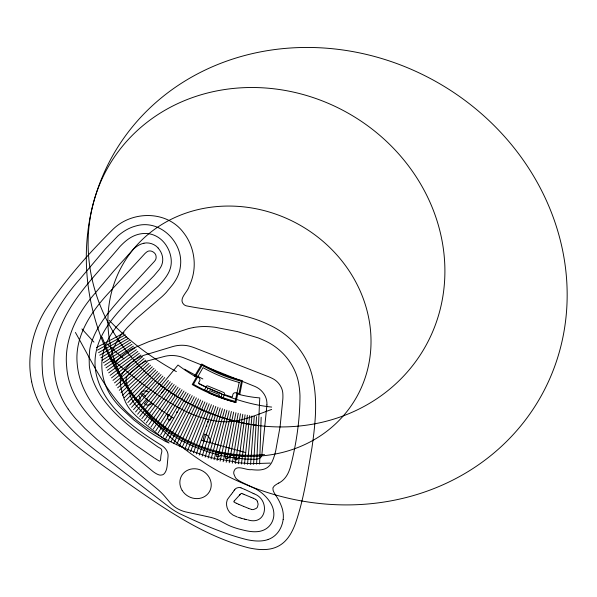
<?xml version="1.0" encoding="UTF-8"?>
<svg xmlns="http://www.w3.org/2000/svg" width="597" height="597" viewBox="0 0 597 597"><rect width="100%" height="100%" fill="white"/><g stroke="black" fill="none" stroke-linecap="round" stroke-linejoin="round"><path stroke-width="0.9" d="M234.815 455.451L234.785 459.78A4.664 4.231 29.3 0 0 239.375 455.832M259.605 464.056L261.165 417.228M256.598 464.205L259.777 397.908A115.057 104.535 29.3 0 1 237.696 394.087L235.927 402.468A166.16 150.959 29.3 0 1 208.95 393.005L203.711 390.587A166.533 151.302 29.3 0 1 192.234 384.565L196.443 377.214A161.757 146.959 29.3 0 1 178.003 365.036L137.616 414.243M253.583 464.294L256.553 416.669M266.949 404.885L261.896 454.384A18.052 16.403 29.3 0 1 261.449 456.168A4.216 3.828 29.3 0 1 260.493 457.683A4.925 4.478 29.3 0 1 258.904 458.623A11.634 10.574 29.3 0 1 257.046 459.071A21.559 19.589 29.3 0 1 255.128 459.287L245.852 459.108L231.181 457.444M250.561 464.317L254.255 416.348M176.891 411.848L176.839 412.46L177.473 411.355M225.838 454.183L225.457 458.459A4.664 4.231 29.3 0 0 230.39 454.899M247.524 464.279L251.949 415.997M244.486 464.175L249.65 415.616M241.442 464.011L247.359 415.199M238.397 463.787L245.068 414.758M235.345 463.496L242.778 414.288M217.196 452.377L216.554 456.608A4.664 4.231 29.3 0 0 221.718 453.339M232.293 463.138L240.494 413.788M229.248 462.72L238.218 413.266M226.203 462.242L235.942 412.706M239.74 394.647L242.472 380.677A141.683 128.721 29.3 0 1 201.786 364.006L194.592 376.147M223.166 461.697L233.673 412.117M203.01 440.705L204.525 434.056A7.455 6.776 29.3 0 1 210.151 442.698M220.129 461.093L231.412 411.505M217.107 460.429L229.158 410.863M214.092 459.697L226.905 410.191M211.092 458.906L224.666 409.49M208.099 458.056L222.435 408.758M223.271 397.721L224.435 393.923A1.246 1.127 29.3 0 0 223.606 392.438L207.831 385.975A1.246 1.127 29.3 0 0 206.249 386.468L204.599 390.065M205.122 457.138L220.211 408.005M221.159 396.975L221.853 394.811A1.246 1.127 29.3 0 0 221.047 393.319A161.877 147.063 29.3 0 1 209.122 388.431A1.246 1.127 29.3 0 0 207.547 388.953L206.629 391.02M202.159 456.168L217.995 407.214M199.219 455.13L215.786 406.4M196.294 454.041L213.592 405.564M206.763 425.362L206.338 426.564L206.763 426.139M207.786 422.504L208.211 421.31L208.271 421.922M105.005 346.678C98.915 363.446 101.721 383.087 112.146 397.55A69.827 63.439 29.3 0 0 115.915 402.475A83.177 75.565 29.3 0 0 120.079 407.117L133.803 419.945L148.787 431.4A99.587 90.475 29.3 0 0 159.496 437.937A83.192 75.58 29.3 0 1 165.257 441.332L169.026 443.019L146.966 425.46L136.9 416.713A81.849 74.364 29.3 0 1 132.489 412.281A42.074 38.223 29.3 0 1 128.594 407.445A35.41 32.171 29.3 0 1 125.534 402.139A51.581 46.864 29.3 0 1 123.303 396.512A78.677 71.476 29.3 0 1 120.512 384.901A21.85 19.85 29.3 0 1 120.482 379.08A17.403 15.813 29.3 0 1 122.4 373.722A69.394 63.051 29.3 0 1 125.601 368.946A48.014 43.618 29.3 0 1 133.713 360.812M193.391 452.884L211.398 404.691M208.696 391.96L208.89 391.46A1.246 1.127 29.3 0 1 210.465 390.886A163.742 148.757 29.3 0 0 218.442 394.154A1.246 1.127 29.3 0 1 219.218 395.699L219.032 396.192M190.51 451.675L209.226 403.796M187.652 450.407L207.055 402.871M184.824 449.086L204.898 401.923M182.018 447.705L202.756 400.945M179.234 446.265L200.622 399.945M176.488 444.772L198.502 398.908M173.772 443.228L196.391 397.856M171.085 441.631L194.301 396.774M168.436 439.982L192.219 395.662M165.824 438.28L190.152 394.527M178.988 408.729L179.622 407.632L179.115 407.982M163.242 436.526L188.1 393.371M160.697 434.728L186.055 392.184M158.198 432.877L184.033 390.968M155.735 430.982L182.025 389.737M153.31 429.034L180.033 388.475M171.973 417.184L169.623 420.713A4.664 4.231 29.3 0 1 168.055 414.654M150.929 427.049L178.055 387.192M148.593 425.019L176.1 385.878M146.302 422.945L174.152 384.55M234.046 490.644L234.27 490.331A9.746 8.858 29.3 0 1 234.591 489.913L234.89 489.57M232.733 492.443L233.964 490.756M232.502 492.756L232.114 493.286A6.269 5.694 29.3 0 1 231.793 493.697L231.412 494.144M144.064 420.825L172.227 383.192M141.862 418.669L170.317 381.811M161.675 393.005L165.138 388.535C192.727 408.042 224.808 421.452 258.449 425.571M139.713 416.475L168.429 380.408M147.556 399.93L144.287 403.841A5.589 5.082 29.3 0 0 151.944 403.363M135.564 411.975L164.705 377.535M231.114 494.495L227.397 499.532A9.843 8.948 29.3 0 0 227.196 500.017C225.673 504.122 226.823 508.942 229.606 512.248A10.104 9.179 29.3 0 0 229.987 512.674L233.002 515.077L237.248 516.98M133.564 409.669L162.869 376.065M239.987 494.644L239.651 495.025M239.897 494.756L240.763 493.823A1.866 1.694 29.3 0 1 241.516 493.331M239.867 494.779L234.27 500.928M131.616 407.326L161.048 374.573M129.713 404.96L159.257 373.058M127.877 402.557L157.481 371.521M126.079 400.124L155.72 369.961M124.325 397.692L153.989 368.379M122.601 395.244L152.272 366.782M120.915 392.789L150.578 365.163M119.258 390.326L148.907 363.521M117.646 387.849L147.258 361.864M116.064 385.371L145.631 360.185M234.076 501.092L233.785 501.771A2.664 2.425 29.3 0 0 234.315 502.189L236.106 503.144M114.512 382.886L144.026 358.484M112.997 380.393L142.444 356.767M111.52 377.894L140.885 355.036M110.079 375.394L139.347 353.275M108.669 372.886L137.84 351.506M107.288 370.371L136.347 349.715M105.945 367.849L134.885 347.909M104.639 365.327L133.444 346.088M103.363 362.804L132.034 344.245M102.124 360.275L130.639 342.394M100.915 357.737L129.28 340.521M99.736 355.2L127.937 338.633M98.595 352.663L126.624 336.73M97.483 350.126L125.34 334.813M96.408 347.581L124.079 332.88M271.657 409.445C256.434 414.811 241.143 422.101 224.636 421.766C210.801 421.378 197.435 416.855 185.025 410.982C157.869 397.348 134.183 377.849 111.042 358.394M270.202 463.093L250.725 463.705L234.703 462.481M233.591 455.362L216.054 452.13L230.539 454.959L245.33 456.272M271.657 407.072C246.113 404.453 221.89 395.117 199.032 383.819M230.696 457.369L228.255 456.959M227.77 456.869L225.823 456.504M224.121 456.16L220.009 455.257M247.919 519.897C267.008 525.905 270.254 499.614 254.135 493.846M247.083 519.718L246.255 519.532M218.793 459.623C185.742 450.996 153.466 436.086 128.004 412.99C104.796 390.319 91.169 360.319 75.416 332.462M244.449 519.091L245.695 519.397M246.18 519.517L246.113 519.494M244.382 519.077L241.688 518.353M218.323 454.839L214.002 453.698M251.553 509.45L248.636 508.413M240.994 487.921L244.718 489.398M241.621 518.338L240.181 517.92M201.226 440.213L245.718 452.608M213.517 453.563L213.039 453.429M212.323 453.22L208.756 452.13M240.039 517.883L238.061 517.256M208.278 451.981L193.801 446.571L181.212 440.467M248.486 508.36L243.591 506.375M251.038 497.264L251.628 497.51M250.71 497.129L244.188 494.488M238.867 504.383L243.3 506.256M238.793 504.346L236.83 503.48M251.882 497.614L253.053 498.114M253.195 498.182L255.628 499.368M243.024 493.973L243.972 494.391M242.807 493.876L242.181 493.615A3.06 2.776 29.3 0 0 241.576 493.435M236.755 503.443L236.248 503.211M252.844 493.219L253.941 493.756M245.113 489.585L252.456 493.032M180.772 440.22L169.317 433.086M176.369 371.61C151.616 357.954 128.743 340.977 109.296 320.395M154.884 458.339L156.063 459.063A46.753 42.477 29.3 0 1 157.63 460.071L159.578 461.19L160.384 460.459A18.88 17.149 29.3 0 0 160.735 457.847A27.492 24.977 29.3 0 1 160.959 455.563A23.186 21.059 29.3 0 1 161.608 452.675L161.757 452.041A5.44 4.948 29.3 0 0 161.697 450.123L161.481 449.519A2.627 2.388 29.3 0 0 160.914 448.75L160.056 448.146A23.708 21.537 29.3 0 1 157.533 446.675L138.668 433.288C117.102 416.848 94.58 396.542 89.684 368.483A43.835 39.82 29.3 0 1 89.319 365.498L89.125 357.543L89.677 349.999A46.454 42.2 29.3 0 1 90.281 346.782C95.751 325.022 112.027 308.44 126.221 291.94L153.384 262.523A24.119 21.917 29.3 0 0 155.071 260.538A6.246 5.671 29.3 0 0 156.048 258.18A7.709 7.007 29.3 0 0 155.914 255.523L155.824 255.195A5.082 4.612 29.3 0 0 154.824 253.412L154.586 253.15A7.052 6.41 29.3 0 0 152.272 251.494A5.47 4.97 29.3 0 0 149.892 250.941L148.847 251.024A4.731 4.298 29.3 0 0 147.31 251.613L147.034 251.792A24.365 22.134 29.3 0 0 145.004 253.479L110.184 291.314C91.781 310.873 74.326 335.85 77.222 364.088C79.931 395.393 102.662 419.87 126.542 438.019M154.287 457.966L135.526 445.004M173.727 418.318L162.018 410.758L144.287 397.371L140.183 393.647M169.115 432.944L162.593 428.318M167.13 429.765L155.347 420.564M162.19 428.027L160.981 427.139M160.586 426.84L159.981 426.392M161.168 385.543L165.138 388.528L157.28 382.468M154.608 422.325L159.586 426.094M154.407 422.176L150.489 419.094M134.959 444.578L127.094 438.467M145.399 396.087L141.071 392.572A5.589 5.082 29.3 0 1 148.75 392.244M150.101 418.773L141.467 411.258L135.541 404.938A32.828 29.82 29.3 0 1 130.624 396.572L126.303 381.976A18.201 16.537 29.3 0 1 126.042 380.11A6.761 6.142 29.3 0 1 126.862 376.603A15.134 13.746 29.3 0 1 127.937 375.132A30.022 27.275 29.3 0 1 129.161 373.782L140.317 364.245A31.507 28.626 29.3 0 1 145.422 361.454L165.444 356.178A30.76 27.947 29.3 0 1 183.048 357.536L255.076 386.505A18.544 16.843 29.3 0 1 266.881 404.878M135.646 398.557L139.176 401.572A4.664 4.231 29.3 0 0 138.534 395.43M93.923 342.118L81.916 328.94M135.153 399.087L138.795 403.669M68.192 409.079C52.603 387.117 50.26 357.722 58.499 332.514C70.192 298.657 97.468 273.613 119.818 246.703A97.714 88.774 29.3 0 1 123.922 242.651A51.491 46.775 29.3 0 1 128.43 239.016A36.686 33.328 29.3 0 1 133.504 236.091A31.328 28.462 29.3 0 1 139.131 234.158A26.895 24.44 29.3 0 1 145.168 233.472A22.753 20.671 29.3 0 1 152.063 234.487A21.447 19.485 29.3 0 1 157.101 236.666A23.499 21.35 29.3 0 1 162.108 240.442A27.566 25.044 29.3 0 1 166.085 245.21A31.91 28.992 29.3 0 1 170.727 256.329A29.716 26.992 29.3 0 1 171.272 262.187A26.731 24.283 29.3 0 1 170.444 267.904A30.768 27.947 29.3 0 1 168.294 273.21A51.379 46.678 29.3 0 1 165.227 278.045A82.102 74.595 29.3 0 1 161.645 282.53A104.557 94.99 29.3 0 1 157.727 286.747L131.601 310.604L116.393 326.895A106.87 97.095 29.3 0 0 112.967 331.499A81.147 73.722 29.3 0 0 104.99 346.678M42.633 409.266C58.439 434.123 83.087 451.377 106.662 468.227L136.146 488.921C170.772 512.987 207.069 536.934 248.315 547.74A82.028 74.528 29.3 0 0 253.949 548.815A62.581 56.857 29.3 0 0 258.986 549.412A50.096 45.506 29.3 0 0 264.016 549.561A38.835 35.283 29.3 0 0 268.986 549.15A32.85 29.843 29.3 0 0 273.777 548.053A30.156 27.395 29.3 0 0 282.269 543.636A34.193 31.066 29.3 0 0 285.754 540.457A42.118 38.268 29.3 0 0 288.709 536.815A53.618 48.708 29.3 0 0 291.202 532.852A80.416 73.058 29.3 0 0 295.112 524.353C303.843 499.689 307.485 473.57 311.933 447.884C315.186 424.743 317.947 400.841 312.619 377.789C307.642 354.521 290.836 334.768 269.299 324.962C243.449 312.104 214.024 311.433 186.271 305.828A6.754 6.134 29.3 0 1 184.033 304.657C177.764 298.918 187.816 292.142 189.249 286.06C191.838 280.56 193.525 274.62 194.04 268.553C195.144 255.732 191.346 242.472 183.309 232.382C166.847 210.442 132.482 210.599 113.385 228.95C88.281 253.74 64.64 280.642 45.275 310.201C32.432 331.417 26.552 357.334 31.686 381.826M257.314 501.196L258.135 504.122L257.523 506.875A4.739 4.306 29.3 0 1 256.165 508.413L253.74 509.472A4.291 3.903 29.3 0 1 251.553 509.465M102.177 337.215A244.501 222.129 29.3 0 0 131.736 392.587A133.273 121.079 29.3 0 0 264.516 454.548M234.718 461.697A140.079 117.878 24.2 0 1 218.912 458.832M202.846 378.953A114.087 24.82 26.4 0 1 184.525 369.177M235.927 402.468A166.533 151.302 29.3 0 1 208.95 392.998M123.848 358.849A197.734 60.984 29.9 0 1 107.244 344.059M224.263 394.468A161.877 147.063 29.3 0 0 232.345 397.05L232.86 394.602A2.798 2.537 29.3 0 1 236.076 392.811L239.001 393.58L241.412 381.282A142.608 129.564 29.3 0 1 202.159 365.2L195.831 375.894L198.48 377.401A2.798 2.537 29.3 0 1 199.644 380.99L198.413 383.147A161.877 147.063 29.3 0 0 206.01 386.99M42.603 409.273A87.602 79.588 29.3 0 1 31.663 381.834M268.157 539.487A26.619 24.186 29.3 0 1 262.978 540.725A34.223 31.089 29.3 0 1 257.553 541.009A47.611 43.26 29.3 0 1 252.076 540.561A67.334 61.178 29.3 0 1 246.628 539.591C223.174 533.696 200.92 523.644 179.085 513.375A65.394 59.416 29.3 0 1 169.638 507.405L104.99 457.511C75.543 435.72 42.842 407.833 42.29 367.998C40.014 334.014 58.409 303.142 80.259 278.665L105.356 248.964L117.773 236.084A66.715 60.61 29.3 0 1 121.781 232.86A54.312 49.342 29.3 0 1 126.116 230.032A46.029 41.82 29.3 0 1 130.803 227.711A41.305 37.529 29.3 0 1 135.81 226.009C159.809 218.651 183.846 242.472 180.391 266.404A37.85 34.387 29.3 0 1 177.719 276.224A47.685 43.32 29.3 0 1 175.324 280.709A70.789 64.312 29.3 0 1 172.451 284.911L166.354 292.269A94.125 85.513 29.3 0 1 161.839 296.791L136.019 318.962L127.377 327.514L121.154 334.775A59.491 54.043 29.3 0 0 115.87 343.439L113.773 348.088A35.133 31.917 29.3 0 0 112.221 352.887C109.355 356.916 111.549 365.857 117.131 360.909A45.842 41.648 29.3 0 1 120.646 356.924A46.536 42.283 29.3 0 1 124.527 353.618A61.036 55.454 29.3 0 1 128.81 350.708A80.334 72.991 29.3 0 1 133.355 348.163L149.108 341.544L188.13 328.738A72.125 65.528 29.3 0 1 193.346 327.566M268.165 539.494A24.052 21.85 29.3 0 0 276.702 533.808A28.805 26.171 29.3 0 0 279.717 529.711A32.432 29.462 29.3 0 0 283.15 519.494M283.194 519.502A31.216 28.357 29.3 0 0 280.836 504.719A59.752 54.282 29.3 0 0 278.508 499.838A49.073 44.588 29.3 0 0 275.65 495.197A22.582 20.514 29.3 0 1 273.105 490.316L272.896 487.913L274.269 485.958A29.649 26.932 29.3 0 1 278.754 483.055M278.762 483.063A21.268 19.32 29.3 0 0 282.971 480.145A25.895 23.529 29.3 0 0 286.291 476.279A32.081 29.149 29.3 0 0 288.702 471.809A59.663 54.208 29.3 0 0 290.44 467.018C296.373 443.795 299.94 419.773 299.978 395.774A91.863 83.461 29.3 0 0 298.993 385.356C296.194 365.222 281.851 347.857 263.262 340.036A91.169 82.834 29.3 0 0 258.113 337.88L237.479 331.596L215.062 327.253A96.945 88.072 29.3 0 0 209.584 326.731A64.886 58.954 29.3 0 0 193.338 327.522M68.185 409.087A105.744 96.065 29.3 0 0 75.819 418.863L84.961 428.482L97.132 439.556L156.601 488.421A75.08 68.207 29.3 0 1 161.25 492.622A60.775 55.215 29.3 0 1 165.503 497.189L169.503 501.965A28.074 25.507 29.3 0 0 173.981 506.316A25.246 22.932 29.3 0 0 179.316 509.629A32.447 29.477 29.3 0 0 185.204 511.801L209.622 517.114A36.887 33.514 29.3 0 1 215.621 518.905A42.342 38.469 29.3 0 1 221.323 521.562L226.905 524.509A49.409 44.887 29.3 0 0 232.673 527.009A70.707 64.237 29.3 0 0 238.651 528.927L244.718 530.449A58.431 53.088 29.3 0 0 250.852 531.517A31.223 28.365 29.3 0 0 257.008 531.681A21.447 19.485 29.3 0 0 262.874 530.412A18.783 17.059 29.3 0 0 267.889 527.442A20.186 18.343 29.3 0 0 271.157 523.644A21.425 19.462 29.3 0 0 273.523 517.666A20.805 18.903 29.3 0 0 273.724 511.86A22.35 20.305 29.3 0 0 272.157 506.099A28.507 25.895 29.3 0 0 269.15 500.771A37.104 33.716 29.3 0 0 260.411 491.906A35.074 31.865 29.3 0 0 255.076 488.577L243.703 483.152A43.521 39.536 29.3 0 1 238.128 480.137L236.867 479.204A8.582 7.798 29.3 0 1 235.352 477.51L233.867 473.988A7.671 6.97 29.3 0 1 233.823 471.831C235.83 463.556 245.912 470.608 251.673 469.645A52.417 47.626 29.3 0 0 257.852 470.04A21.007 19.082 29.3 0 0 263.844 469.197L264.561 468.966A13.306 12.089 29.3 0 0 268.307 466.787L268.844 466.294A18.843 17.119 29.3 0 0 272.142 461.63A54.775 49.76 29.3 0 0 274.202 456.272A98.96 89.901 29.3 0 0 275.732 450.72L280.105 426.556L282.836 399.109A50.29 45.693 29.3 0 0 282.806 393.251A16.955 15.403 29.3 0 0 281.277 387.52A19.149 17.395 29.3 0 0 277.792 382.438A16.865 15.321 29.3 0 0 272.822 378.677A46.947 42.648 29.3 0 0 267.06 376.132L196.741 348.648A60.506 54.969 29.3 0 0 190.824 346.558A28.723 26.089 29.3 0 0 185.488 345.454A30.783 27.969 29.3 0 0 178.578 345.432A34.783 31.604 29.3 0 0 172.66 346.603L144.026 355.245A54.506 49.521 29.3 0 0 138.646 357.685A42.268 38.402 29.3 0 0 133.721 360.812M143.952 243.255A17.649 16.037 29.3 0 0 141.056 244.106A21.238 19.298 29.3 0 0 138.392 245.419A28.559 25.947 29.3 0 0 135.959 247.061A44.76 40.663 29.3 0 0 133.444 249.165L113.803 270.963L95.184 293.142C77.371 313.201 63.789 339.305 66.692 366.856C68.648 396.923 90.707 420.184 112.833 438.265L153.078 471.578A35.051 31.842 29.3 0 0 155.713 473.346A14.783 13.432 29.3 0 0 158.578 474.734L158.951 474.869A5.56 5.052 29.3 0 0 160.862 475.115L162.377 474.854A4.724 4.291 29.3 0 0 163.653 474.175L164.182 473.682A10.888 9.888 29.3 0 0 165.772 471.257A18.761 17.044 29.3 0 0 166.69 468.518A26.141 23.753 29.3 0 0 167.175 465.645L168.003 456.892A13.328 12.104 29.3 0 0 167.921 453.944A9.589 8.709 29.3 0 0 166.973 451.086A12.88 11.701 29.3 0 0 165.227 448.519A14.641 13.306 29.3 0 0 162.936 446.355A21.507 19.537 29.3 0 0 160.294 444.586C133.862 428.056 104.759 407.482 96.572 375.603C87.393 337.85 120.303 308.903 144.392 285.485L153.839 275.933L158.966 269.851A34.79 31.604 29.3 0 0 160.556 267.441A20.888 18.97 29.3 0 0 161.809 264.837A17.567 15.955 29.3 0 0 158.115 248.098M143.929 243.18A14.313 13.007 29.3 0 1 158.212 248.024M234.748 489.45A6.612 6.007 29.3 0 1 241.024 487.764M255.643 499.346A4.918 4.47 29.3 0 1 257.314 501.196M239.203 382.461L235.211 401.393A165.6 150.451 29.3 0 1 193.465 384.289L203.002 367.633A144.474 131.258 29.3 0 0 239.203 382.461M113.273 331.925A182.249 165.578 29.3 0 0 422.236 351.842A182.249 165.578 29.3 0 0 264.001 87.893A182.249 165.578 29.3 0 0 113.273 331.925M127.534 388.035A134.392 122.101 29.3 0 0 355.29 399.363A134.392 122.101 29.3 0 0 235.584 206.226A134.392 122.101 29.3 0 0 127.534 388.035M120.228 376.864A245.621 223.144 29.3 0 0 536.621 403.706A245.621 223.144 29.3 0 0 323.358 47.976A245.621 223.144 29.3 0 0 120.228 376.864M182.167 490.443A16.037 14.574 29.3 0 0 209.353 491.838A16.037 14.574 29.3 0 0 195.1 468.772A16.037 14.574 29.3 0 0 182.167 490.443"/></g></svg>
